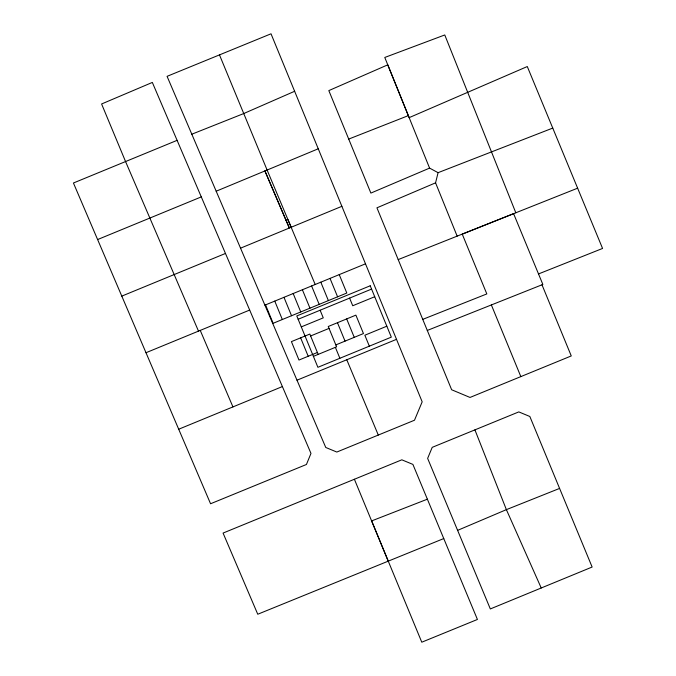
<?xml version="1.0" encoding="UTF-8"?>
<svg xmlns="http://www.w3.org/2000/svg" width="676" height="676" viewBox="0 0 676 676"><rect width="100%" height="100%" fill="white"/><g stroke="black" fill="none" stroke-linecap="round" stroke-linejoin="round"><path stroke-width="1.01" d="M457.153 236.135L435.564 182.841L438.082 172.676L552.782 128.077M294.643 91.277L243.461 113.661L191.807 134.211M315.193 284.486L267.121 170.056L264.933 170.977L285.999 220.241L287.875 219.446L291.179 227.254M429.59 168.104L370.879 193.082L328.823 90.601L387.77 64.828L429.59 168.104L438.082 172.676M435.564 182.841L376.938 207.819L451.652 389.756L470.014 397.446L571.262 355.939L541.991 284.807M457.627 530.356L506.383 509.645L559.593 488.418L592.134 567.037L490.328 608.941L427.638 458.387L432.217 447.351L518.805 411.904L529.84 416.484L559.593 488.418M216.185 191.207L325.756 447.47L336.825 452.05L414.489 420.227L422.179 401.831L271.025 33.8L167.073 76.337L216.185 191.207L318.261 148.788M240.555 248.168L341.887 206.307M177.104 140.346L73.431 183.002L210.566 503.755L306.431 464.48L310.977 453.41L152.337 82.43L101.594 103.977L125.567 161.572L198.499 331.13M97.606 239.558L201.287 196.902M121.781 296.122L225.463 253.458M145.999 352.72L249.681 310.056M264.891 305.163L365.505 263.817M298.15 319.258L371.572 289.083M301.293 326.888L323.263 317.864L320.128 310.225M374.715 296.722L352.737 305.746L349.602 298.116M310.622 335.972L329.043 328.401M317.407 352.475L298.986 360.046L291.415 341.625L309.836 334.062L318.193 354.393M335.828 344.912L363.46 333.555L355.889 315.134L328.257 326.491L336.614 346.822L313.402 356.362M386.824 326.195L364.846 335.22L369.341 346.163M296.992 380.199L396.533 339.335M178.701 429.226L282.374 386.571M443.769 538.561L257.759 614.239L223.072 533.068L401.831 459.815L412.901 464.404L477.425 619.461L421.782 642.2L354.393 479.259M398.206 259.592L577.634 188.181M422.737 319.376L486.821 293.925L462.249 234.141L513.591 213.675L542.862 284.452L427.274 330.454M538.527 273.932L602.569 248.447L527.288 66.544L409.157 117.641L384.779 57.46L444.766 34.958L515.822 212.796M348.731 139.07L408.363 115.613M427.401 499.175L371.639 520.917L388.244 561.148M541.231 587.993L506.383 509.645L474.915 429.868M285.999 220.241L289.345 228.006L264.933 170.977M200.248 330.412L232.95 406.927M267.121 170.056L219.489 54.908M346.78 359.767L378.29 435.048M491.368 304.96L520.841 376.616M339.234 274.608L346.805 293.029L273.121 323.305L265.558 304.884M330.023 278.394L337.594 296.815M346.678 318.92L354.249 337.341M320.813 282.179L328.384 300.6M337.468 322.705L345.039 341.126M311.602 285.965L319.173 304.386M335.372 347.337L339.876 358.272M302.392 289.75L309.963 308.171M293.181 293.536L300.752 311.957M283.979 297.322L291.542 315.743M300.626 337.839L308.197 356.26M274.769 301.107L282.331 319.52M370.22 285.779L296.789 315.945L317.897 367.305L391.32 337.138L370.22 285.779"/></g></svg>
